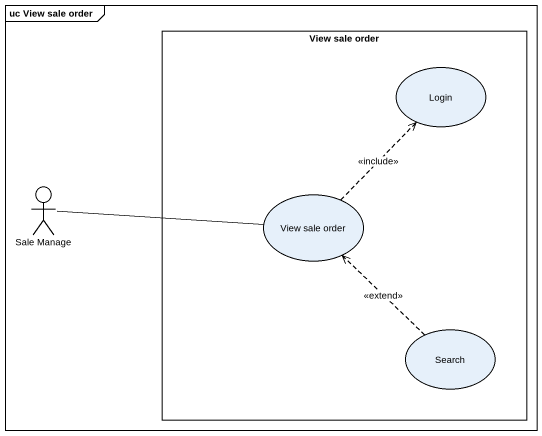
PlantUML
@startuml
mainframe uc View sale order
rectangle "View sale order" as View_sale_order {
  usecase Login
  usecase "View sale order" as View_sale_order_2
  usecase Search
}
actor "Sale Manage" as Sale_Manage
Sale_Manage -right- View_sale_order_2
View_sale_order_2 .up.> Login : <<include>>
Search .up.> View_sale_order_2 : <<extend>>
@enduml
